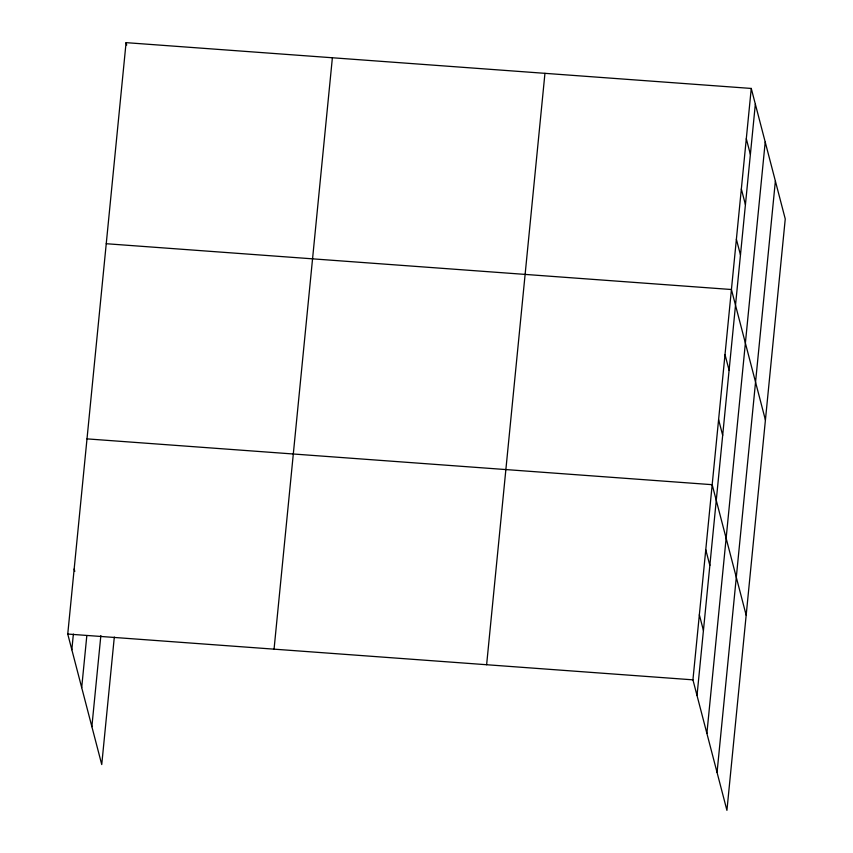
<?xml version="1.0" encoding="UTF-8"?>
<svg xmlns="http://www.w3.org/2000/svg" width="853" height="853" viewBox="0 0 853 853"><rect width="100%" height="100%" fill="white"/><g stroke="black" fill="none" stroke-linecap="round" stroke-linejoin="round"><path stroke-width="1.28" d="M114.313 637.042L101.742 764.555L67.75 634.046L126.073 42.65L751.258 88.445L785.25 218.954L726.927 810.35L692.935 679.841L751.258 88.445M71.833 649.719L73.369 634.099M81.696 687.614L86.835 635.57M91.868 726.66L100.857 635.581M274.058 649.154L332.382 57.759M486.626 664.722L544.95 73.337M697.018 695.515L755.342 104.119M706.881 733.409L765.216 142.024M717.053 772.455L775.377 181.06M106.241 243.723L731.426 289.519L765.418 420.028M86.995 438.879L712.18 484.685L746.172 615.194M67.75 634.046L692.935 679.841M746.3 138.719L750.384 154.393M741.342 188.982L745.426 204.656M736.384 239.256L740.468 254.93M725.007 354.571L729.091 370.245M718.599 419.623L722.683 435.307M705.762 549.737L709.845 565.411M699.343 614.789L703.426 630.463M126.073 42.65L126.702 45.06M74.158 568.983L74.787 571.403"/></g></svg>
